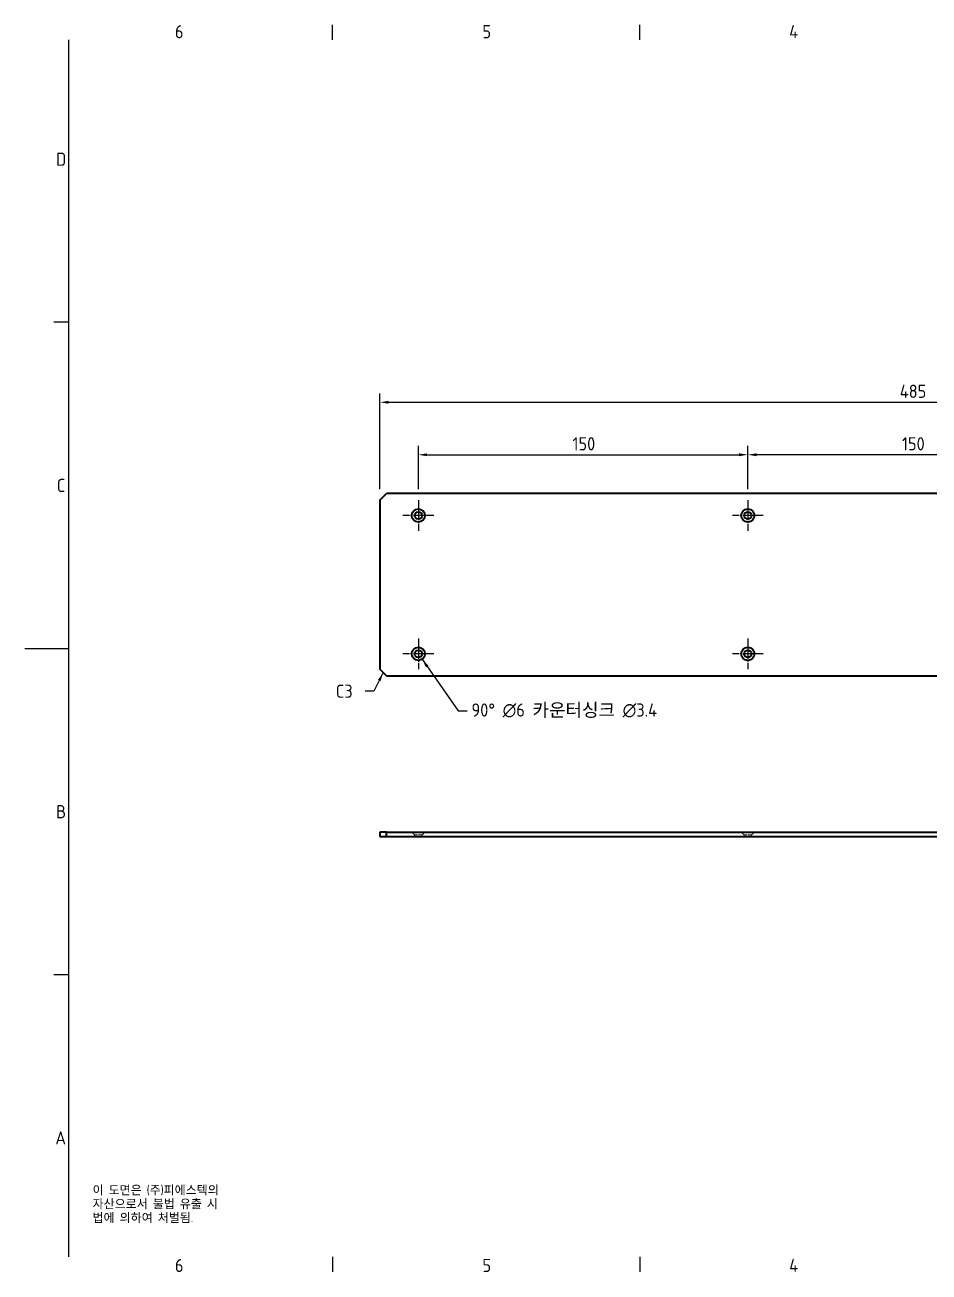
# Model space of a CAD drawing. Header units: millimetres. Extents: x 0 to 840, y 0 to 594.
# Drawn here: x 0 to 412, y 13 to 581 of the extents above; entities that cross this region are included whole.
import ezdxf

# ---------------------------------------------------------------- set-up
doc = ezdxf.new("R2010")
doc.units = ezdxf.units.MM
doc.header["$LTSCALE"] = 2
doc.linetypes.add('CHAIN', pattern=[0.35429999999999995, 0.2362, -0.0295, 0.0591, -0.0295])
doc.linetypes.add('DASHED', pattern=[0.2067, 0.1654, -0.0413])
doc.layers.get('0').update_dxf_attribs({"color": 3, "lineweight": 25})
for name, color, linetype, lineweight in [('가려진 것(ISO)', 2, 'DASHED', 18), ('가시적인 것(ISO)', 3, 'Continuous', 40), ('경계(ISO)', 7, 'Continuous', 25), ('기호(ISO)', 5, 'Continuous', 25), ('중심 표식(ISO)', 1, 'Continuous', 25), ('치수(ISO)', 2, 'Continuous', 25)]:
    doc.layers.add(name, color=color, linetype=linetype, lineweight=lineweight)
doc.styles.add('문자 텍스트_PSTEK_POSCO', font='isocp.shx')
doc.styles.add('치수 텍스트_PSTEK_POSCO', font='isocp.shx')
doc.dimstyles.new('치수_PSTEK_POSCO', dxfattribs={"dimscale": 2, "dimtxt": 3, "dimasz": 2, "dimexe": 2, "dimexo": 2.5, "dimgap": 1, "dimtad": 1, "dimrnd": 1e-08, "dimdsep": 46, "dimtxsty": '치수 텍스트_PSTEK_POSCO', "dimcen": 0.09, "dimdle": 10, "dimclrd": 7, "dimclre": 7, "dimclrt": 2, "dimadec": 1, "dimazin": 2, "dimtfac": 1, "dimtmove": 0, "dimatfit": 3, "dimfxl": 0, "dimtolj": 1, "dimlwd": -1, "dimlwe": -1, "dimarcsym": 0})
doc.dimstyles.new('치수_PSTEK_POSCO$7', dxfattribs={"dimscale": 2, "dimtxt": 3, "dimasz": 2, "dimexe": 2, "dimexo": 2.5, "dimgap": 1, "dimtad": 1, "dimrnd": 1e-08, "dimdsep": 46, "dimtxsty": '치수 텍스트_PSTEK_POSCO', "dimcen": 0.09, "dimdle": 10, "dimclrd": 7, "dimclre": 7, "dimclrt": 2, "dimadec": 1, "dimazin": 2, "dimtfac": 1, "dimtmove": 0, "dimatfit": 3, "dimfxl": 0, "dimtolj": 1, "dimlwd": -1, "dimlwe": -1, "dimarcsym": 0})

# ---------------------------------------------------------------- blocks, each defined once
blk = doc.blocks.new('경계 Default Border')
at = {"layer": '경계(ISO)'}
for p, q in [((70, 287.0000076293945), (70, 290.4000091552734)), ((140, 287.0000076293945), (140, 290.4000091552734)), ((10, 222.7499961853027), (6.599999666213989, 222.7499961853027)), ((10, 74.25000190734863), (6.599999666213989, 74.25000190734863)), ((70, 10), (70, 6.599999666213989)), ((140, 10), (140, 6.599999666213989))]:
    blk.add_line(p, q, dxfattribs=at)
at = {"layer": '경계(ISO)', "flags": 128}
for points in [[(10, 10), (10, 287.0000076293945)], [(0, 148.5000038146973), (10, 148.5000038146973)]]:
    blk.add_lwpolyline(points, dxfattribs=at)
at = {"layer": '경계(ISO)', "color": 2, "char_height": 3.00000011920929, "attachment_point": 7, "style": '문자 텍스트_PSTEK_POSCO'}
for s, insert in [('6', (34.14453946055966, 287.3713945155963)), ('5', (104.1445394605597, 287.3713945155963)), ('4', (173.9734701308116, 287.4)), ('D', (7.078270083685684, 258.3463944559917)), ('C', (7.244539400955009, 184.0963944559917)), ('B', (7.078270083685684, 109.8463944559917)), ('A', (6.914400698149937, 35.61784856929444)), ('6', (34.14453946055966, 6.57139439638704)), ('5', (104.1445394605597, 6.57139439638704)), ('4', (173.9734701308116, 6.59999988079071))]:
    blk.add_mtext(s, dxfattribs=dict(at, insert=insert))
blk = doc.blocks.new('*D22')
at = {"layer": 'Defpoints', "color": 0}
for p in [(329.1077759836685, 385.1673677313198), (179.1077759836685, 364.5307242675046), (329.1077759836685, 364.5307242675046)]:
    blk.add_point(p, dxfattribs=at)
at = {"layer": '치수(ISO)', "color": 7}
for p, q in [((179.1077759836685, 369.5307242675046), (179.1077759836685, 389.1673677313198)), ((329.1077759836685, 369.5307242675046), (329.1077759836685, 389.1673677313198)), ((183.1077759836685, 385.1673677313198), (325.1077759836685, 385.1673677313198))]:
    blk.add_line(p, q, dxfattribs=at)
for points in [[(183.1077759836685, 385.8340343979864), (183.1077759836685, 384.5007010646531), (179.1077759836685, 385.1673677313198)], [(325.1077759836685, 385.8340343979864), (325.1077759836685, 384.5007010646531), (329.1077759836685, 385.1673677313198)]]:
    blk.add_solid(points, dxfattribs=at)
at = {"layer": '치수(ISO)', "color": 2, "insert": (249.3054137789441, 390.1673677313198), "char_height": 6, "attachment_point": 4, "style": '치수 텍스트_PSTEK_POSCO'}
blk.add_mtext('\\A1;150', dxfattribs=at)
blk = doc.blocks.new('*D24')
at = {"layer": 'Defpoints', "color": 0}
for p in [(646.6077759836685, 409.0528231208053), (161.6077759836685, 364.5307242675046), (646.6077759836685, 364.5307242675046)]:
    blk.add_point(p, dxfattribs=at)
at = {"layer": '치수(ISO)', "color": 7}
for p, q in [((161.6077759836685, 369.5307242675046), (161.6077759836685, 413.0528231208053)), ((165.6077759836685, 409.0528231208053), (642.6077759836685, 409.0528231208053)), ((646.6077759836685, 369.5307242675046), (646.6077759836685, 413.0528231208053))]:
    blk.add_line(p, q, dxfattribs=at)
for points in [[(165.6077759836685, 409.719489787472), (165.6077759836685, 408.3861564541386), (161.6077759836685, 409.0528231208053)], [(642.6077759836685, 409.719489787472), (642.6077759836685, 408.3861564541386), (646.6077759836685, 409.0528231208053)]]:
    blk.add_solid(points, dxfattribs=at)
at = {"layer": '치수(ISO)', "color": 2, "insert": (398.2835119149565, 414.0528231208053), "char_height": 6, "attachment_point": 4, "style": '치수 텍스트_PSTEK_POSCO'}
blk.add_mtext('\\A1;485', dxfattribs=at)
blk = doc.blocks.new('*D28')
at = {"layer": 'Defpoints', "color": 0}
for p in [(329.1077759836685, 385.1673677313198), (329.1077759836685, 364.5307242675046), (479.1077759836685, 364.5307242675046)]:
    blk.add_point(p, dxfattribs=at)
at = {"layer": '치수(ISO)', "color": 7}
for p, q in [((329.1077759836685, 369.5307242675046), (329.1077759836685, 389.1673677313198)), ((479.1077759836685, 369.5307242675046), (479.1077759836685, 389.1673677313198)), ((475.1077759836685, 385.1673677313198), (333.1077759836685, 385.1673677313198))]:
    blk.add_line(p, q, dxfattribs=at)
for points in [[(333.1077759836685, 385.8340343979864), (333.1077759836685, 384.5007010646531), (329.1077759836685, 385.1673677313198)], [(475.1077759836685, 385.8340343979864), (475.1077759836685, 384.5007010646531), (479.1077759836685, 385.1673677313198)]]:
    blk.add_solid(points, dxfattribs=at)
at = {"layer": '치수(ISO)', "color": 2, "insert": (399.3054137789441, 390.1673677313198), "char_height": 6, "attachment_point": 4, "style": '치수 텍스트_PSTEK_POSCO'}
blk.add_mtext('\\A1;150', dxfattribs=at)

msp = doc.modelspace()

# ---------------------------------------------------------------- linework, layer by layer
at = {"layer": '가려진 것(ISO)', "ltscale": 1.750771045684814}
for p, q in [((177.4077759836348, 212.1033980090123), (176.1077759836348, 213.4033980090123)), ((180.8077759836349, 212.1033980090123), (182.1077759836348, 213.4033980090123)), ((327.4077759836348, 212.1033980090122), (326.1077759836348, 213.4033980090122)), ((330.8077759836348, 212.1033980090122), (332.1077759836348, 213.4033980090122))]:
    msp.add_line(p, q, dxfattribs=at)
at = {"layer": '가려진 것(ISO)', "ltscale": 5.086113929748535}
for p, q in [((180.8077759836349, 212.1033980090122), (177.4077759836348, 212.1033980090122)), ((330.8077759836348, 212.1033980090122), (327.4077759836348, 212.1033980090122))]:
    msp.add_line(p, q, dxfattribs=at)
at = {"layer": '가려진 것(ISO)', "ltscale": 0.6665437817573547}
for p, q in [((177.4077759836348, 211.4033980090122), (177.4077759836348, 212.1033980090122)), ((180.8077759836349, 211.4033980090122), (180.8077759836349, 212.1033980090122)), ((327.4077759836348, 211.4033980090122), (327.4077759836348, 212.1033980090122)), ((330.8077759836348, 211.4033980090122), (330.8077759836348, 212.1033980090122))]:
    msp.add_line(p, q, dxfattribs=at)
at = {"layer": '가시적인 것(ISO)'}
for p, q in [((161.6077759836686, 364.5307242675046), (164.6077759836686, 367.5307242675046)), ((161.6077759836686, 364.5307242675046), (161.6077759836685, 287.5307242675045)), ((643.6077759836685, 367.5307242675046), (164.6077759836686, 367.5307242675046)), ((164.6077759836685, 284.5307242675045), (161.6077759836685, 287.5307242675045)), ((164.6077759836685, 284.5307242675045), (643.6077759836687, 284.5307242675046)), ((164.6077759836348, 213.4033980090093), (161.6077759836348, 213.4033980090102)), ((161.6077759836348, 213.4033980090102), (161.6077759836348, 211.4033980090102)), ((161.6077759836348, 211.4033980090102), (164.6077759836348, 211.4033980090093)), ((164.6077759836348, 211.4033980090093), (164.6077759836348, 213.4033980090093)), ((164.6077759836348, 213.4033980090093), (643.6077759836348, 213.4033980090092)), ((164.6077759836348, 211.4033980090093), (643.6077759836348, 211.4033980090092))]:
    msp.add_line(p, q, dxfattribs=at)
for centre, radius in [((179.1077759836685, 357.5307242675046), 3), ((179.1077759836685, 357.5307242675046), 1.7), ((329.1077759836685, 357.5307242675046), 3), ((329.1077759836685, 357.5307242675046), 1.7), ((179.1077759836685, 294.5307242675045), 3), ((179.1077759836685, 294.5307242675045), 1.7), ((329.1077759836685, 294.5307242675046), 3), ((329.1077759836685, 294.5307242675046), 1.7)]:
    msp.add_circle(centre, radius, dxfattribs=at)
at = {"layer": '중심 표식(ISO)', "linetype": 'CHAIN', "ltscale": 7.778351783752441}
for p, q in [((179.1077759836685, 364.5307242675046), (179.1077759836685, 350.5307242675046)), ((329.1077759836685, 364.5307242675046), (329.1077759836685, 350.5307242675046)), ((186.1077759836685, 357.5307242675046), (172.1077759836685, 357.5307242675046)), ((336.1077759836685, 357.5307242675046), (322.1077759836685, 357.5307242675046)), ((179.1077759836685, 301.5307242675045), (179.1077759836685, 287.5307242675045)), ((329.1077759836685, 301.5307242675046), (329.1077759836685, 287.5307242675046)), ((186.1077759836685, 294.5307242675045), (172.1077759836685, 294.5307242675045)), ((336.1077759836685, 294.5307242675046), (322.1077759836685, 294.5307242675046))]:
    msp.add_line(p, q, dxfattribs=at)

# ---------------------------------------------------------------- block references
at = {"xscale": 2, "yscale": 2, "zscale": 2}
msp.add_blockref('경계 Default Border', (0, 0), dxfattribs=at)

# ---------------------------------------------------------------- texts
at = {"layer": '기호(ISO)', "color": 2, "insert": (141.5324831488494, 277.5502059211191), "char_height": 6.000000238418579, "attachment_point": 4, "style": '치수 텍스트_PSTEK_POSCO'}
msp.add_mtext('{C3}', dxfattribs=at)
at = {"layer": '기호(ISO)', "color": 2, "insert": (203.2987114779871, 268.650890754969), "char_height": 6.000000238418579, "width": 98.74739006757736, "attachment_point": 4, "line_spacing_factor": 0.5250000357627869, "style": '치수 텍스트_PSTEK_POSCO'}
msp.add_mtext('{90° \\fAIGDT|b0|i0;\\H6.0000;n\\fisocp|b0|i0;\\H6.0000;6 카운터싱크 \\fAIGDT|b0|i0;\\H6.0000;n\\fisocp|b0|i0;\\H6.0000;3.4}', dxfattribs=at)
at = {"layer": '기호(ISO)', "color": 7, "insert": (30.78925080976877, 52.45654487984861), "char_height": 4.000000059604645, "width": 102.480276521085, "attachment_point": 1, "line_spacing_factor": 0.9442214369773865, "style": '문자 텍스트_PSTEK_POSCO'}
msp.add_mtext('{이 도면은 (주)피에스텍의\\P자산으로서 불법 유출 시 \\P법에 의하여 처벌됨.}', dxfattribs=at)

# ---------------------------------------------------------------- dimensions: what is measured, and where the dimension line sits
at = {"layer": '치수(ISO)', "color": 7}
for base, p1, p2, picture, middle in [((646.6077759836685, 409.0528231208053), (161.6077759836685, 364.5307242675046), (646.6077759836685, 364.5307242675046), '*D24', (404.1077759836685, 409.0528231208053)), ((329.1077759836685, 385.1673677313198), (179.1077759836685, 364.5307242675046), (329.1077759836685, 364.5307242675046), '*D22', (254.1077759836685, 385.1673677313198)), ((329.1077759836685, 385.1673677313198), (479.1077759836685, 364.5307242675046), (329.1077759836685, 364.5307242675046), '*D28', (404.1077759836685, 385.1673677313198))]:
    dim = msp.add_linear_dim(base=base, p1=p1, p2=p2, angle=180, dimstyle='치수_PSTEK_POSCO', override={"dimdec": 2, "dimtp": 0, "dimtm": -0, "dimtdec": 2, "dimtofl": 0, "dimatfit": 1}, dxfattribs=at)
    dim.commit()
    dim.dimension.update_dxf_attribs({"geometry": picture, "text_midpoint": middle, "dimtype": 160})

# ---------------------------------------------------------------- leaders
at = {"layer": '기호(ISO)', "color": 7, "annotation_type": 0, "has_hookline": 1}
for points, hookline_direction, text_width in [([(180.8212789997288, 292.0682240311691), (197.2987114779871, 268.650890754969), (201.2987114779871, 268.650890754969)], 0, 89.47301266104606), ([(163.1077759836685, 286.0307242675045), (158.8721739533309, 277.5502059211191), (154.8721739533309, 277.5502059211191)], 1, 7.12812257527183)]:
    msp.add_leader(points, dimstyle='치수_PSTEK_POSCO$7', override={"dimtad": 0}, dxfattribs=dict(at, hookline_direction=hookline_direction, text_width=text_width))

doc.saveas('drawing.dxf')
